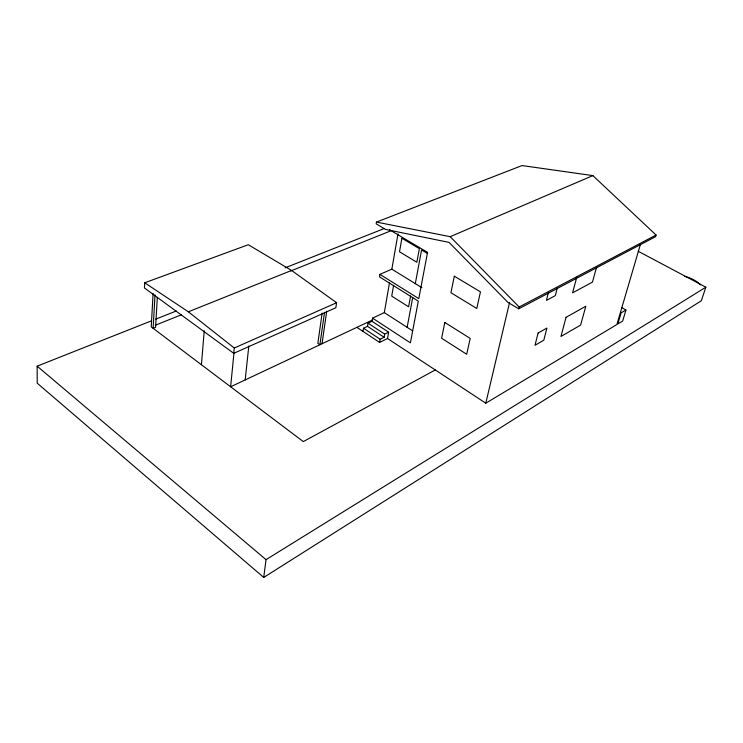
<?xml version="1.0" encoding="UTF-8"?>
<svg xmlns="http://www.w3.org/2000/svg" width="743" height="743" viewBox="0 0 743 743"><rect width="100%" height="100%" fill="white"/><g stroke="black" fill="none" stroke-linecap="round" stroke-linejoin="round"><path stroke-width="1.11" d="M144.709 282.786L144.439 287.968L233.739 353.324L335.855 307.751L336.598 302.726L291.562 270.452L248.301 244.726L144.709 282.786L188.369 311.8L234.268 348.012L233.739 353.324M153.086 293.494L151.238 326.874L303.293 441.611L435.296 369.958M155.008 294.897L153.123 328.304L155.593 327.31L157.312 297.395M201.427 364.748L204.232 330.756M234.017 352.526L230.627 386.778L372.577 319.945M245.199 379.914L248.812 345.932M151.442 320.846L37.15 366.169L37.206 383.174L263.728 577.441L266.04 559.655L705.85 287.197L638.218 251.283M322.128 313.137L317.846 343.331L319.899 344.743L324.542 312.301M322.025 343.74L326.697 311.336M376.45 222.092L376.172 223.829L385.533 229.411L449.051 242.394L507.878 302.327L518.735 308.8L655.595 236.645L656.078 235.029L592.868 175.608L522.023 165.559L376.45 222.092L450.193 236.673L592.868 175.608M362.993 331.397L363.513 328.23L367.506 326.335L368.036 323.177L372.011 321.301L372.54 318.134L384.317 312.608L389.453 283.018M421.848 287.671L391.849 269.17L379.896 274.362L379.478 276.851L418.309 301.138L410.396 342.829L372.54 318.134M391.849 269.17L397.96 233.98M356.872 327.338L379.589 342.412L380.137 339.235L384.122 337.285L384.679 334.109L388.635 332.177L372.011 321.301M393.614 285.34L391.719 296.123L408.594 306.794L410.6 295.965M379.589 342.412L387.512 338.502L388.635 332.177M407.145 327.319L412.736 297.358M415.3 283.631L421.578 249.973L427.309 253.382M387.512 338.502L485.792 403.208L509.577 302.438M518.735 308.8L519.171 306.998L656.078 235.029M548.325 292.9L546.421 300.386L555.309 295.64L557.231 288.2M576.744 277.25L572.584 292.826L592.468 282.099L596.685 266.756M640.42 244.401L616.885 324.515L485.792 403.208M625.95 309.998L622.68 321.041L617.86 323.929L621.12 312.859L625.95 309.998L621.975 307.76M705.85 287.197L701.336 300.748L263.728 577.441M234.268 348.012L336.598 302.726M188.369 311.8L291.562 270.452M155.854 325.025L181.533 314.735M290.857 270.916L390.707 230.887M155.761 319.128L176.249 311.011M285.154 267.824L384.354 228.482M389.527 229.754L427.559 252.379L418.783 298.63L379.896 274.362M384.317 312.608L412.616 330.849M368.036 323.177L384.679 334.109M367.506 326.335L384.122 337.285M363.513 328.23L380.137 339.235M37.15 366.169L266.04 559.655M450.193 236.673L519.171 306.998M684.842 276.331A20.024 9.343 17.2 0 1 700.51 284.885M401.889 238.252L399.511 251.775L416.851 262.242L419.368 248.654L401.889 238.252M444.825 322.471L441.593 338.241L466.706 354.272L470.198 338.409L444.825 322.471M454.326 276.201L450.936 292.723L476.783 308.484L480.442 291.85L454.326 276.201M538.118 333.003L534.997 345.263L543.783 340.238L546.932 328.053L538.118 333.003M566.055 317.317L560.946 336.477L580.627 325.09L585.828 306.218L566.055 317.317"/></g></svg>
